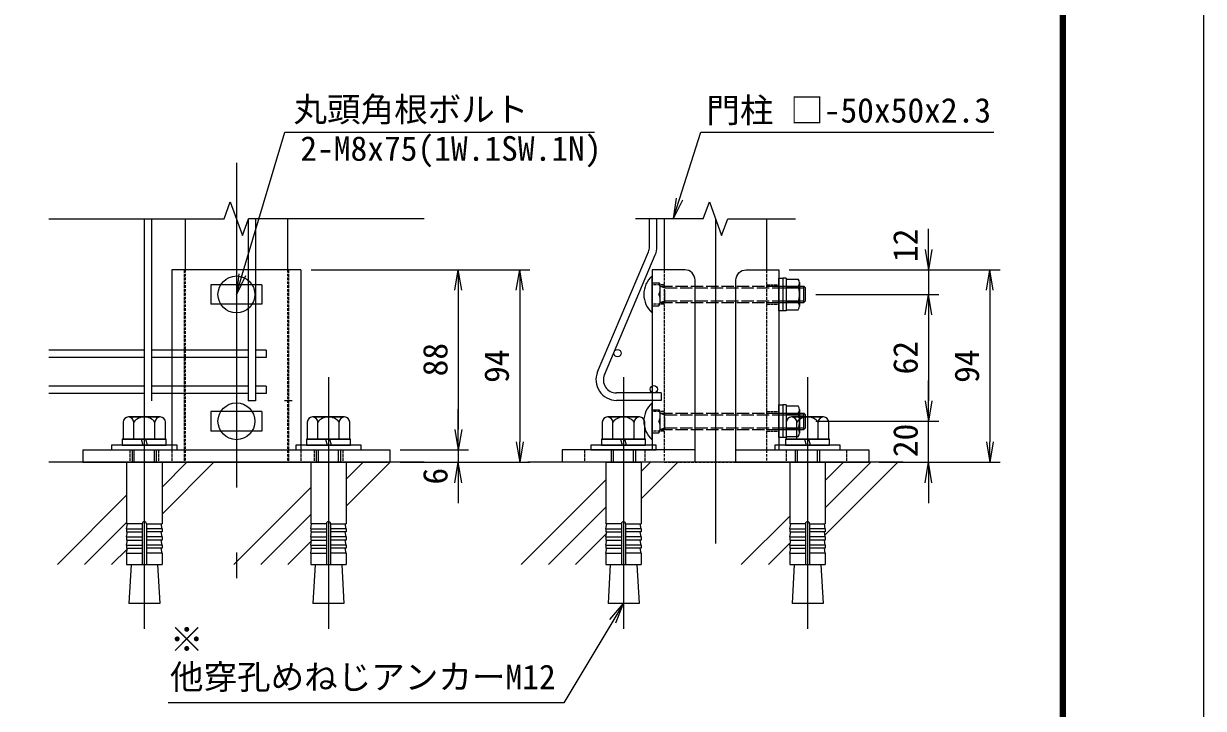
# Model space of a CAD drawing. Units: millimetres, scale not verified, with parts at other scales. Extents: x -4200 to 4200, y -2970 to 2970.
# Drawn here: x 1893 to 4200, y -555 to 783 of the extents above; entities that cross this region are included whole.
import ezdxf
from ezdxf.enums import TextEntityAlignment as Align

# ---------------------------------------------------------------- set-up
doc = ezdxf.new("R2010")
doc.units = ezdxf.units.MM
doc.header["$LTSCALE"] = 20
for name, pattern in [('DASHED', [7.5, 6, -1.5]), ('USER1', [50.8, 31.75, -6.35, 6.35, -6.35]), ('USER3', [0.375, 0.25, -0.125])]:
    doc.linetypes.add(name, pattern=pattern)
for name, color, linetype, lineweight in [('0-0_D-STR1', 1, 'Continuous', 18), ('0-1_D-STR-DIM', 7, 'Continuous', 9), ('0-2_0', 7, 'Continuous', 9), ('0-3_D-STR3', 3, 'Continuous', 13), ('0-4_D-BMK', 2, 'USER1', 13), ('0-6_D-STR-TXT', 7, 'Continuous', 9), ('0-7_D-STR2', 7, 'Continuous', 9), ('0-A_D-DCR-HCH', 7, 'Continuous', 9), ('0-B_D-BGD', 7, 'Continuous', 9), ('0-C_D-TTL', 7, 'Continuous', 9)]:
    doc.layers.add(name, color=color, linetype=linetype, lineweight=lineweight)
doc.styles.add('ＭＳ ゴシック', font='')
doc.styles.get('ＭＳ ゴシック').set_extended_font_data('MS Gothic')

# ---------------------------------------------------------------- blocks, each defined once
blk = doc.blocks.new('JIS 丸頭角根ボルト(1W.1SW.1N)')
at = {"layer": '0-3_D-STR3'}
for p, q in [((91676.64, 43342.43), (91676.64, 43702.43)), ((92916.64, 43602.43), (93160.64, 43602.43)), ((92956.64, 43682.43), (92956.64, 43362.43)), ((92988.64, 43682.43), (92956.64, 43682.43)), ((92988.64, 43672.43), (92988.64, 43372.43)), ((92988.64, 43672.43), (93104.64, 43672.43)), ((92988.64, 43597.43), (93104.64, 43597.43)), ((93118.64, 43637.99), (93118.64, 43407.09)), ((93160.64, 43442.54), (93160.64, 43602.54)), ((93160.64, 43602.54), (93176.64, 43586.54)), ((92916.64, 43586.43), (93160.64, 43586.43)), ((93176.64, 43458.54), (93176.64, 43586.54)), ((92916.64, 43458.52), (93160.64, 43458.52)), ((92916.64, 43442.43), (93160.64, 43442.43)), ((92988.64, 43447.43), (93104.64, 43447.43)), ((92988.64, 43372.43), (93104.64, 43372.43)), ((93160.64, 43442.54), (93176.64, 43458.54))]:
    blk.add_line(p, q, dxfattribs=at)
at = {"layer": '0-3_D-STR3', "linetype": 'DASHED'}
for p, q in [((91676.64, 43635.43), (91744.64, 43635.43)), ((91744.64, 43635.43), (91756.64, 43614.65)), ((91756.64, 43430.22), (91756.64, 43614.65)), ((91756.64, 43602.43), (92916.64, 43602.43)), ((91756.64, 43602.43), (91800.64, 43586.43)), ((91800.64, 43442.43), (91800.64, 43602.43)), ((91800.64, 43586.43), (92916.64, 43586.43)), ((91676.64, 43409.43), (91744.64, 43409.43)), ((91744.64, 43409.43), (91756.64, 43430.22)), ((91756.64, 43442.43), (91800.64, 43458.43)), ((91756.64, 43442.43), (92916.64, 43442.43)), ((91800.64, 43458.43), (92916.64, 43458.52))]:
    blk.add_line(p, q, dxfattribs=at)
at = {"layer": '0-3_D-STR3'}
blk.add_lwpolyline([(92956.64, 43682.43), (92956.64, 43362.43), (92916.64, 43362.43), (92916.64, 43682.43)], close=True, dxfattribs=at)
blk.add_lwpolyline([(92988.64, 43682.43), (92988.64, 43362.43), (92956.64, 43362.43)], dxfattribs=at)
for centre, radius, start, end in [((91839.14, 43522.43), 242.5, 132.07502, 227.92498), ((92910.74, 43522.43), 207.89, 338.85295, 21.14705), ((93061.75, 43634.93), 56.97, 318.83491, 41.16509), ((93061.7, 43409.93), 57.01, 318.86505, 41.13495)]:
    blk.add_arc(centre, radius, start, end, dxfattribs=at)
at = {"layer": '0-3_D-STR3', "linetype": 'DASHED'}
for centre, radius, start, end in [((91616.61, 43578.93), 139.94, 336.18668, 23.81332), ((91617.66, 43465.93), 138.98, 336.0128, 23.9872)]:
    blk.add_arc(centre, radius, start, end, dxfattribs=at)
blk = doc.blocks.new('_Open')
at = {"layer": '0-2_0'}
blk.add_line((-20, 3.33), (0, 0), dxfattribs=at)
blk.add_lwpolyline([(-20, -3.33), (0, 0), (-20, 0)], dxfattribs=at)
blk = doc.blocks.new('BREAK')
at = {"layer": '0-2_0'}
for p, q in [((704.8, 256.5), (0, 513)), ((-704.8, -256.5), (704.8, 256.5)), ((0, -513), (-704.8, -256.5))]:
    blk.add_line(p, q, dxfattribs=at)
blk = doc.blocks.new('他穿孔めねじアンカーM12')
at = {"layer": '0-3_D-STR3', "lineweight": 18}
for p, q in [((116038.2, 56481.4), (116038.2, 55817.4)), ((117493.1, 56681.4), (116246, 56681.4)), ((116389.6, 56681.4), (117349.6, 56681.4)), ((116453.9, 55817.4), (116453.9, 56481.4)), ((117285.3, 55817.4), (117285.3, 56481.4)), ((117700.9, 55817.4), (117700.9, 56481.4)), ((115589.6, 55577.4), (115589.6, 55393.4)), ((118149.6, 55577.4), (115589.6, 55577.4)), ((115589.6, 55393.4), (118149.6, 55393.4)), ((117729.6, 55817.4), (116009.6, 55817.4)), ((116009.6, 55817.4), (116009.6, 55577.4)), ((116009.6, 55577.4), (117729.6, 55577.4)), ((116038.2, 55817.4), (117700.9, 55817.4)), ((116389.8, 55393.4), (116389.8, 54913.4)), ((116476.2, 54913.4), (116476.2, 55393.4)), ((116749.6, 55817.4), (116813.9, 55577.4)), ((116989.6, 55577.4), (116925.3, 55817.4)), ((117263.4, 54913.4), (117263.4, 55393.4)), ((117349.8, 54913.4), (117349.8, 55393.4)), ((117729.6, 55577.4), (117729.6, 55817.4)), ((118149.6, 55393.4), (118149.6, 55577.4)), ((116177.6, 54913.4), (116177.6, 52510.4)), ((117561.6, 54913.4), (117561.6, 52510.4)), ((116789.6, 52510.4), (116177.6, 52510.4)), ((116177.6, 52310.4), (116212.3, 52507.3)), ((116177.6, 52310.4), (116789.6, 52310.4)), ((116177.6, 52310.4), (116177.6, 52190.4)), ((116177.6, 52190.4), (116789.6, 52190.4)), ((116177.6, 51990.4), (116212.3, 52187.3)), ((116789.6, 52510.4), (116789.6, 50913.4)), ((116949.6, 52510.4), (117561.6, 52510.4)), ((116949.6, 52510.4), (116949.6, 50913.4)), ((117561.6, 52310.4), (116949.6, 52310.4)), ((117561.6, 52190.4), (116949.6, 52190.4)), ((117561.6, 52310.4), (117526.8, 52507.3)), ((117561.6, 51990.4), (117526.8, 52187.3)), ((117561.6, 52310.4), (117561.6, 52190.4)), ((116177.6, 51990.4), (116789.6, 51990.4)), ((116177.6, 51990.4), (116177.6, 51870.4)), ((116177.6, 51870.4), (116789.6, 51870.4)), ((116177.6, 51670.4), (116212.3, 51867.3)), ((116177.6, 51670.4), (116789.6, 51670.4)), ((116177.6, 51670.4), (116177.6, 51550.4)), ((117561.6, 51990.4), (116949.6, 51990.4)), ((117561.6, 51870.4), (116949.6, 51870.4)), ((117561.6, 51670.4), (116949.6, 51670.4)), ((117561.6, 51670.4), (117526.8, 51867.3)), ((117561.6, 51990.4), (117561.6, 51870.4)), ((117561.6, 51670.4), (117561.6, 51550.4)), ((116177.6, 51353.4), (116212.3, 51550.4)), ((116177.6, 51550.4), (116789.6, 51550.4)), ((116177.6, 51353.4), (116789.6, 51353.4)), ((116177.6, 51353.4), (116177.6, 50913.4)), ((117561.6, 51550.4), (116949.6, 51550.4)), ((117561.6, 51353.4), (116949.6, 51353.4)), ((117561.6, 51353.4), (117526.8, 51550.4)), ((117561.6, 51353.4), (117561.6, 50913.4)), ((116177.6, 50913.4), (117561.6, 50913.4)), ((116350, 50913.4), (116263.3, 49385.4)), ((117389.1, 50913.4), (117475.9, 49385.4)), ((117475.9, 49385.4), (116263.3, 49385.4))]:
    blk.add_line(p, q, dxfattribs=at)
at = {"layer": '0-3_D-STR3'}
blk.add_line((116177.6, 54913.4), (117561.6, 54913.4), dxfattribs=at)
at = {"layer": '0-3_D-STR3', "lineweight": 18}
for centre, radius, start, end in [((116246, 56473.4), 208, 2.20423, 177.79577), ((116869.6, 56149.4), 532, 38.61324, 141.38676), ((117493.1, 56473.4), 208, 2.20423, 177.79577), ((116869.6, 52510.4), 80, 0, 180)]:
    blk.add_arc(centre, radius, start, end, dxfattribs=at)
blk = doc.blocks.new('後付B-PL詳細図\u3000正面')
at = {"layer": '0-3_D-STR3', "linetype": 'DASHED'}
for p, q in [((174339.9, 62433.4), (174339.9, 54913.4)), ((178419.9, 62433.4), (178419.9, 54913.4)), ((172219.9, 55393.4), (172219.9, 54913.4)), ((173339.9, 55393.4), (173339.9, 54913.4)), ((173859.9, 55393.4), (173859.9, 54913.4)), ((178899.9, 55393.4), (178899.9, 54913.4)), ((179419.9, 55393.4), (179419.9, 54913.4)), ((180539.9, 55393.4), (180539.9, 54913.4))]:
    blk.add_line(p, q, dxfattribs=at)
at = {"layer": '0-3_D-STR3'}
for p, q in [((178899.9, 62433.4), (178899.9, 55393.4)), ((177379.3, 61853.4), (175379, 61853.4)), ((175379, 61853.4), (175379, 61093.4)), ((177379, 61853.4), (177379, 61093.4)), ((177379, 61093.4), (175379.3, 61093.4)), ((177379.3, 56893.4), (175379, 56893.4)), ((175379, 56893.4), (175379, 56133.4)), ((177379, 56893.4), (177379, 56133.4)), ((177379, 56133.4), (175379.3, 56133.4)), ((170380.1, 55393.4), (182380.1, 55393.4)), ((182380.1, 55393.4), (182380.1, 54913.4))]:
    blk.add_line(p, q, dxfattribs=at)
for points in [[(178899.9, 62433.4), (173859.9, 62433.4), (173859.9, 55393.4)], [(170380.1, 55393.4), (170380.1, 54913.4), (182380.1, 54913.4)]]:
    blk.add_lwpolyline(points, dxfattribs=at)
blk = doc.blocks.new('後付B-PL\u3000詳細図\u3000側面図')
at = {"layer": '0-3_D-STR3'}
for p, q in [((193912.4, 62433.4), (192632.4, 62433.4)), ((192632.4, 62433.4), (192632.4, 55393.4)), ((194312.4, 54913.4), (194312.4, 62033.4)), ((194312.4, 55393.4), (189112.4, 55393.4)), ((189112.4, 55393.4), (189112.4, 54913.4)), ((194312.4, 54913.4), (189112.4, 54913.4))]:
    blk.add_line(p, q, dxfattribs=at)
at = {"layer": '0-3_D-STR3', "linetype": 'DASHED'}
for p, q in [((193112.4, 62433.4), (193112.4, 55393.4)), ((193112.4, 61853.4), (192632.4, 61853.4)), ((193112.4, 61093.4), (192632.4, 61093.4)), ((193112.4, 56893.4), (192632.4, 56893.4)), ((193112.4, 56133.4), (192632.4, 56133.4)), ((189992.4, 55393.4), (189992.4, 54913.4)), ((192352.4, 55393.4), (192352.4, 54913.4))]:
    blk.add_line(p, q, dxfattribs=at)
at = {"layer": '0-3_D-STR3'}
blk.add_arc((193912.4, 62033.4), 400, 0, 90, dxfattribs=at)
blk = doc.blocks.new('MLeader4')
at = {"layer": '0-1_D-STR-DIM'}
blk.add_line((3039.78, -381.44), (3066.09, -350.58), dxfattribs=at)
for points in [[(3051.21, -388.3), (3066.09, -350.58), (3045.5, -384.87)], [(3045.5, -384.87), (2949.81, -544.18), (2566.11, -544.18), (2176.27, -544.18)]]:
    blk.add_lwpolyline(points, dxfattribs=at)
blk = doc.blocks.new('MLeader5')
at = {"layer": '0-6_D-STR-TXT'}
blk.add_line((3181.84, 437.77), (3163.31, 401.7), dxfattribs=at)
for points in [[(3175.49, 439.8), (3217.44, 571.13), (3783.15, 571.13), (3790.35, 571.13)], [(3169.13, 441.83), (3163.31, 401.7), (3175.49, 439.8)]]:
    blk.add_lwpolyline(points, dxfattribs=at)
blk = doc.blocks.new('MLeader7')
at = {"layer": '0-1_D-STR-DIM'}
blk.add_line((2327.29, 290.23), (2309.46, 253.81), dxfattribs=at)
for points in [[(2320.9, 292.14), (2404.2, 571.13), (2757.91, 571.13), (3009.74, 571.13)], [(2314.51, 294.05), (2309.46, 253.81), (2320.9, 292.14)]]:
    blk.add_lwpolyline(points, dxfattribs=at)

msp = doc.modelspace()

# ---------------------------------------------------------------- linework, layer by layer
at = {"layer": '0-0_D-STR1'}
for p, q in [((2209.46, 401.7), (2209.46, 301.82)), ((2409.46, 401.7), (2409.46, 301.82)), ((3146.08, 401.7), (3146.08, 301.83)), ((3346.08, 401.7), (3346.08, 301.83))]:
    msp.add_line(p, q, dxfattribs=at)
at = {"layer": '0-0_D-STR1', "linetype": 'USER3'}
for p, q in [((2209.46, 301.83), (2209.46, -74.18)), ((2409.46, 301.83), (2409.46, -74.18)), ((3146.08, 301.83), (3146.08, -74.18)), ((3346.08, 301.83), (3346.08, -74.18)), ((2229.46, -74.18), (2389.46, -74.18)), ((3146.08, -74.18), (3346.08, -74.18))]:
    msp.add_line(p, q, dxfattribs=at)
at = {"layer": '0-1_D-STR-DIM'}
for p, q in [((3662.57, 341.83), (3662.57, 381.83)), ((2455.46, 301.82), (2763.33, 301.82)), ((2455.46, 301.82), (2883.33, 301.82)), ((3390.08, 301.83), (3682.57, 301.83)), ((3390.08, 301.83), (3802.57, 301.83)), ((3662.57, 301.83), (3662.57, 253.83)), ((2743.33, 261.82), (2743.33, -10.18)), ((2863.33, 261.82), (2863.33, -34.18)), ((3442.08, 253.83), (3682.57, 253.83)), ((3442.08, 253.83), (3682.57, 253.83)), ((3782.57, 261.83), (3782.57, -34.18)), ((3662.57, 213.83), (3662.57, 45.85)), ((3662.57, 213.83), (3662.57, 173.83)), ((3662.57, 45.85), (3662.57, 85.85)), ((2743.33, -10.18), (2743.33, 29.82)), ((3442.08, 5.85), (3682.57, 5.85)), ((3442.08, 5.85), (3682.57, 5.85)), ((3662.57, -74.18), (3662.57, 5.85)), ((2629.46, -50.18), (2763.33, -50.18)), ((2629.46, -50.18), (2763.33, -50.18)), ((2743.33, -50.18), (2743.33, -74.18)), ((2629.46, -74.18), (2763.33, -74.18)), ((2629.46, -74.18), (2883.33, -74.18)), ((3566.09, -74.18), (3682.57, -74.18)), ((3566.09, -74.18), (3802.57, -74.18)), ((2743.33, -114.18), (2743.33, -154.18)), ((3662.57, -114.18), (3662.57, -154.18))]:
    msp.add_line(p, q, dxfattribs=at)
at = {"layer": '0-3_D-STR3', "lineweight": 18}
msp.add_line((3002.31, -50.18), (3130.31, -50.18), dxfattribs=at)
at = {"layer": '0-3_D-STR3'}
msp.add_line((3031.71, -74.18), (3100.91, -74.18), dxfattribs=at)
for centre in [(2309.46, 253.81), (2309.47, 5.82)]:
    msp.add_circle(centre, 36, dxfattribs=at)
at = {"layer": '0-4_D-BMK'}
for p, q in [((2309.47, 511.25), (2309.47, -300.49)), ((3246.08, 401.7), (3246.08, -300.49)), ((2129.47, 92.22), (2129.47, -399.79)), ((2489.47, 92.22), (2489.47, -399.79)), ((3066.08, 92.22), (3066.08, -399.79)), ((3426.08, 92.22), (3426.08, -399.79))]:
    msp.add_line(p, q, dxfattribs=at)
at = {"layer": '0-7_D-STR2'}
for p, q in [((2129.18, 401.7), (2129.18, 45.82)), ((2143.58, 401.7), (2143.58, 45.82)), ((2332.26, 401.7), (2332.26, 45.82)), ((2346.66, 401.7), (2346.66, 45.82)), ((3117.28, 346.98), (3117.28, 401.7)), ((3131.68, 346.98), (3131.68, 401.7)), ((3015.66, 102.37), (3115.24, 336.97)), ((3028.91, 96.74), (3128.5, 331.35)), ((2129.18, 145.13), (1942.56, 145.13)), ((2332.26, 145.13), (2143.58, 145.13)), ((2367.46, 145.13), (2346.66, 145.13)), ((2367.46, 145.13), (2367.46, 130.73)), ((2129.18, 130.73), (1942.56, 130.73)), ((2332.26, 130.73), (2143.58, 130.73)), ((2367.46, 130.73), (2346.66, 130.73)), ((2129.18, 74.62), (1942.56, 74.62)), ((2332.26, 74.62), (2143.58, 74.62)), ((2367.46, 74.62), (2346.66, 74.62)), ((2367.46, 74.62), (2367.46, 60.22)), ((2129.18, 60.22), (1942.56, 60.22)), ((2332.26, 60.22), (2143.58, 60.22)), ((2367.46, 60.22), (2346.66, 60.22)), ((3139.68, 61.14), (3052.48, 61.14)), ((3139.68, 46.74), (3052.48, 46.74)), ((3139.68, 61.14), (3139.68, 46.74)), ((2346.66, 45.82), (2332.26, 45.82)), ((2418.2, 45.82), (2403.8, 45.82))]:
    msp.add_line(p, q, dxfattribs=at)
for centre in [(3054.61, 138.84), (3125.68, 68.34)]:
    msp.add_circle(centre, 7.2, dxfattribs=at)
for centre, radius, start, end in [((3091.68, 346.98), 25.6, 337, 0), ((3091.68, 346.98), 40, 337, 0), ((3052.48, 86.74), 40, 157, 270), ((3052.48, 86.74), 25.6, 157, 270)]:
    msp.add_arc(centre, radius, start, end, dxfattribs=at)
at = {"layer": '0-A_D-DCR-HCH'}
for p, q in [((1942.56, 401.7), (2285.52, 401.7)), ((2676.36, 401.7), (2333.4, 401.7)), ((3222.14, 401.7), (3089.83, 401.7)), ((3270.02, 401.7), (3402.34, 401.7)), ((2164.07, -175.68), (2265.58, -74.18)), ((2164.07, -122.65), (2212.55, -74.18)), ((2524.07, -160.36), (2610.26, -74.18)), ((2524.07, -107.33), (2557.22, -74.18)), ((3100.91, -145.64), (3172.38, -74.18)), ((3100.91, -92.61), (3119.35, -74.18)), ((3460.05, -216.83), (3602.71, -74.18)), ((3460.67, -163.18), (3549.68, -74.18)), ((3460.67, -110.15), (3496.64, -74.18)), ((2866.31, -274.17), (3031.71, -108.78)), ((2304.19, -274.17), (2454.87, -123.5)), ((1959.51, -274.17), (2094.87, -138.82)), ((2357.23, -274.17), (2454.87, -176.53)), ((2919.35, -274.17), (3031.71, -161.81)), ((3296.64, -274.17), (3391.48, -179.34)), ((2012.55, -274.17), (2094.87, -191.85)), ((2410.26, -274.17), (2456.32, -228.11)), ((2972.38, -274.17), (3032.89, -213.67)), ((2065.58, -274.17), (2096.43, -243.32)), ((3349.68, -274.17), (3392.33, -231.52))]:
    msp.add_line(p, q, dxfattribs=at)
at = {"layer": '0-B_D-BGD'}
for p, q in [((2676.36, -74.18), (1942.56, -74.18)), ((3612.97, -74.18), (2879.18, -74.18))]:
    msp.add_line(p, q, dxfattribs=at)
at = {"layer": '0-C_D-TTL', "color": 2, "lineweight": 18}
msp.add_lwpolyline([(-4200, 2970), (4200, 2970), (4200, -2970), (-4200, -2970)], close=True, dxfattribs=at)
at = {"layer": '0-C_D-TTL'}
for points in [[(-3930, 2750), (3930, 2750), (3930, -2750), (-3930, -2750)], [(-3927.5, 2747.5), (3927.5, 2747.5), (3927.5, -2747.5), (-3927.5, -2747.5)], [(-3925, 2745), (3925, 2745), (3925, -2745), (-3925, -2745)], [(-3922.5, 2742.5), (3922.5, 2742.5), (3922.5, -2742.5), (-3922.5, -2742.5)], [(-3920, 2740), (3920, 2740), (3920, -2740), (-3920, -2740)]]:
    msp.add_lwpolyline(points, close=True, dxfattribs=at)

# ---------------------------------------------------------------- block references
at = {"layer": '0-1_D-STR-DIM'}
for name in ['MLeader7', 'MLeader4']:
    msp.add_blockref(name, (0, 0), dxfattribs=at)
at = {"layer": '0-1_D-STR-DIM', "xscale": 2, "yscale": 2}
for p, rotation in [((3662.57, 301.83), 270), ((2743.33, 301.82), 90), ((2863.33, 301.82), 90), ((3782.57, 301.83), 90), ((3662.57, 253.83), 90), ((3662.57, 253.83), 90), ((3662.57, 5.85), 270), ((3662.57, 5.85), 270), ((2743.33, -50.18), 270), ((2743.33, -50.18), 270), ((2863.33, -74.18), 270), ((3782.57, -74.18), 270), ((2743.33, -74.18), 90), ((3662.57, -74.18), 90)]:
    msp.add_blockref('_Open', p, dxfattribs=dict(at, rotation=rotation))
at = {"layer": '0-1_D-STR-DIM'}
for name, p, xscale, yscale in [('後付B-PL詳細図\u3000正面', (-6509.54, -2819.84), 0.05, 0.05), ('後付B-PL\u3000詳細図\u3000側面図', (-6509.54, -2819.84), 0.05, 0.05), ('後付B-PL\u3000詳細図\u3000側面図', (13001.7, -2819.84), -0.05, 0.05), ('JIS 丸頭角根ボルト(1W.1SW.1N)', (-15213.58, -8450.81), 0.2000036, 0.2000036), ('JIS 丸頭角根ボルト(1W.1SW.1N)', (-15213.58, -8698.82), 0.2000036, 0.2000036), ('他穿孔めねじアンカーM12', (-3714.01, -2819.84), 0.05, 0.05), ('他穿孔めねじアンカーM12', (-3354.01, -2819.84), 0.05, 0.05), ('他穿孔めねじアンカーM12', (-2777.17, -2819.85), 0.05, 0.05), ('他穿孔めねじアンカーM12', (-2417.4, -2819.84), 0.05, 0.05)]:
    msp.add_blockref(name, p, dxfattribs=dict(at, xscale=xscale, yscale=yscale))
at = {"layer": '0-6_D-STR-TXT'}
msp.add_blockref('MLeader5', (0, 0), dxfattribs=at)
at = {"layer": '0-A_D-DCR-HCH', "xscale": 0.04666667, "yscale": 0.04666667, "rotation": 270}
for p in [(2309.46, 401.7), (3246.08, 401.7)]:
    msp.add_blockref('BREAK', p, dxfattribs=at)

# ---------------------------------------------------------------- texts
at = {"layer": '0-1_D-STR-DIM', "style": 'ＭＳ ゴシック'}
for s, p in [('12', (3655.82, 316.99)), ('88', (2736.58, 93.57)), ('94', (2856.58, 80.82)), ('62', (3655.82, 97.36)), ('94', (3775.82, 80.83)), ('20', (3655.82, -64.33)), ('6', (2736.58, -117.79))]:
    msp.add_text(s, height=48.09, rotation=90, dxfattribs=at).set_placement(p, align=Align.BOTTOM_LEFT)
at = {"layer": '0-6_D-STR-TXT', "style": 'ＭＳ ゴシック'}
for s, p in [('丸頭角根ボルト', (2421.12, 576.96)), ('門柱 □-50x50x2.3 ', (3228.26, 575.25)), ('2-M8x75(1W.1SW.1N)', (2434.47, 500.56)), ('※', (2179.6, -458.87)), ('他穿孔めねじアンカーM12', (2179.6, -532.31))]:
    msp.add_text(s, height=48.09, dxfattribs=at).set_placement(p, align=Align.BOTTOM_LEFT)

doc.saveas('drawing.dxf')
